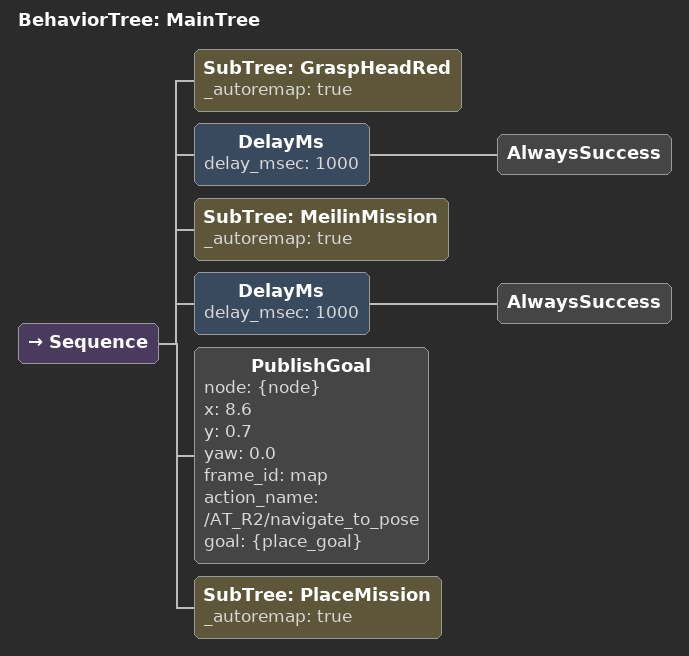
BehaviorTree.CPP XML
<?xml version="1.0"?>
<root BTCPP_format="4" main_tree_to_execute="MainTree">

  <include path="grasp_head_red.xml"/>
  <include path="meilin_mission.xml"/>
  <include path="place_mission_red_match.xml"/>

  <BehaviorTree ID="MainTree">
    <Sequence>
      <SubTree ID="GraspHeadRed"    _autoremap="true"/>
      <DelayMs delay_msec="1000">
          <AlwaysSuccess/>
      </DelayMs>
      <SubTree ID="MeilinMission" _autoremap="true"/>
      <DelayMs delay_msec="1000">
          <AlwaysSuccess/>
      </DelayMs>

      <PublishGoal node="{node}"
                   x="8.6"
                   y="0.7"
                   yaw="0.0"
                   frame_id="map"
                   action_name="/AT_R2/navigate_to_pose"
                   goal="{place_goal}"/>

      <SubTree ID="PlaceMission" _autoremap="true"/>

    </Sequence>

  </BehaviorTree>

</root>
